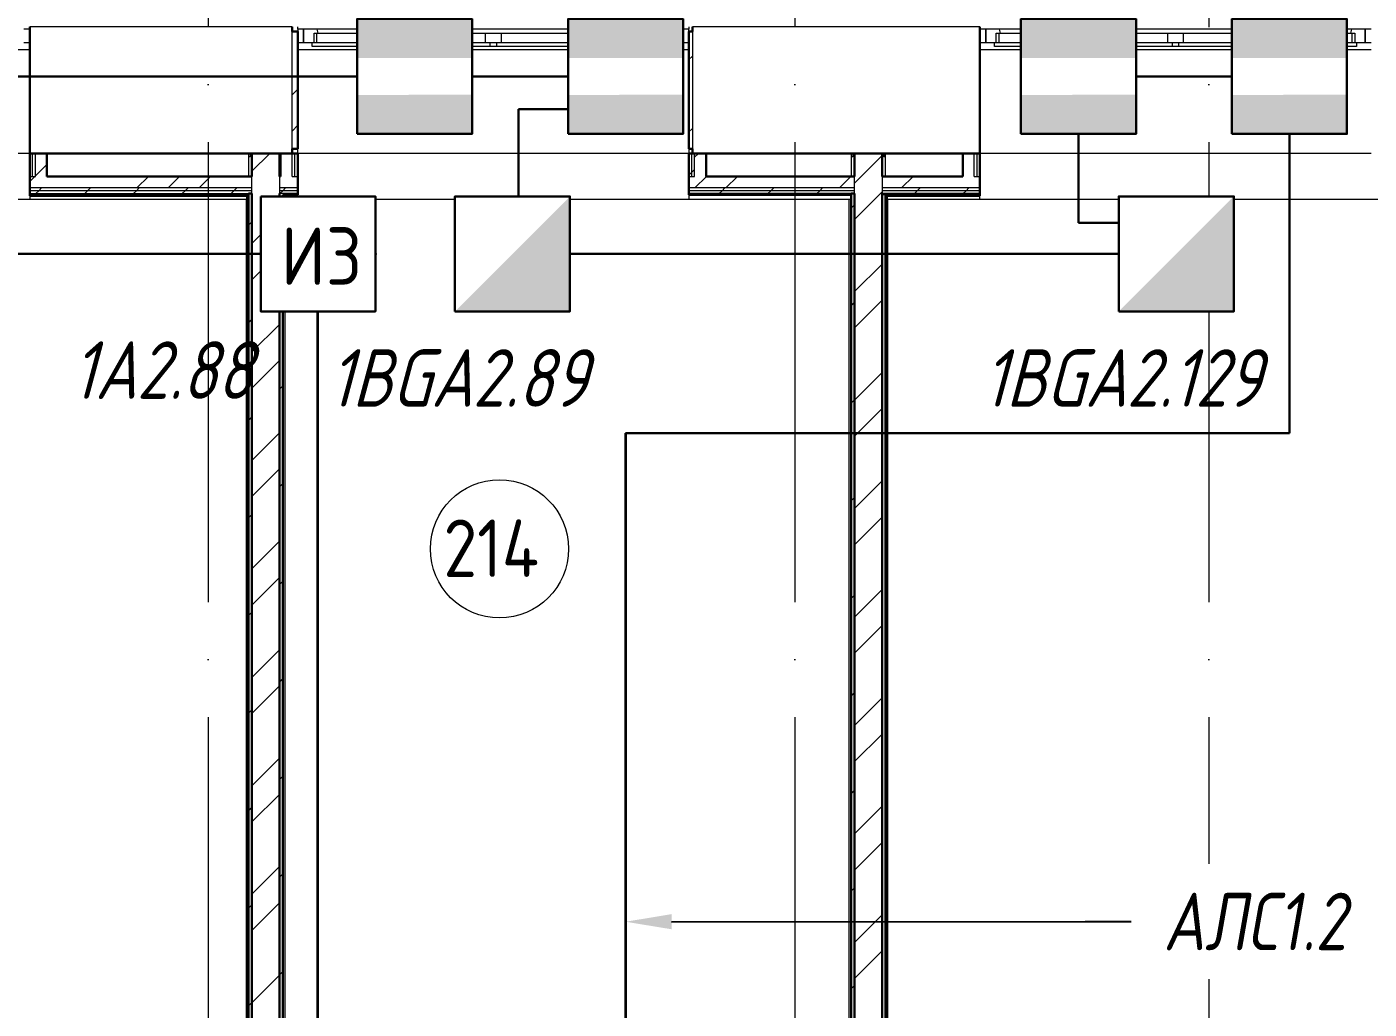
# Model space of a CAD drawing. Header units: millimetres. Extents: x -259793 to 1187961, y -549744 to 43070.
# Drawn here: x 132389 to 138223, y -7560 to -3289 of the extents above; entities that cross this region are included whole.
import ezdxf
from ezdxf import colors
from ezdxf.entities.mleader import LeaderData, LeaderLine
from ezdxf.enums import TextEntityAlignment as Align
from ezdxf.math import Vec2, Vec3

# ---------------------------------------------------------------- set-up
doc = ezdxf.new("R2010")
doc.units = ezdxf.units.MM
doc.linetypes.add('ADSK_Линия сетки', pattern=[25, 20, -2.5, 0, -2.5])
for name, color, linetype, lineweight in [('_ Окна', 7, 'Continuous', 9), ('E-Безопасность-G', 153, 'Continuous', 35), ('RC-Выноски', 7, 'Continuous', 0), ('RC-Извещатели_охранные', 5, 'Continuous', 30), ('RC-Линии_связи-Адресные', 5, 'Continuous', 30), ('RC-Прочее_оборудование', 5, 'Continuous', 30), ('лс', 5, 'Continuous', 30), ('Марки помещений', 252, 'Continuous', 20), ('Ограждение', 252, 'Continuous', 9), ('Окна', 252, 'Continuous', 9), ('Оси', 252, 'Continuous', 9), ('Стены внутренние', 7, 'Continuous', 18), ('Стены наружные', 7, 'Continuous', 18), ('Стены штриховка', 7, 'Continuous', 9)]:
    doc.layers.add(name, color=color, linetype=linetype, lineweight=lineweight)
doc.layers.add('RC-Позиционные_обозначения', color=7, linetype='Continuous')
doc.styles.add('GOST Common_2', font='', dxfattribs={"width": 0.9, "height": 250})
doc.styles.add('ISOCPEUR', font='isocpeur.ttf', dxfattribs={"width": 0.9, "height": 350})
doc.styles.add('RubezhCAD', font='', dxfattribs={"oblique": 10})
doc.styles.get("Standard").update_dxf_attribs({"font": ''})
doc.styles.get('GOST Common_2').set_extended_font_data('GOST type B')
doc.styles.get('RubezhCAD').set_extended_font_data('GOST type A')
doc.styles.get('Standard').set_extended_font_data('GOST type B')

# ---------------------------------------------------------------- blocks, each defined once
blk = doc.blocks.new('RC-UGO-IOZ-02')
at = {"layer": 'RC-Извещатели_охранные'}
blk.add_attdef('PSTN', text='', height=2.5, dxfattribs=at).set_placement((0.977, 2.603), align=Align.BOTTOM_LEFT)
blk.add_wipeout([(2.5, -2.5), (2.5, 2.5), (-2.5, 2.5), (-2.5, -2.5)]).dxf.layer = 'RC-Извещатели_охранные'
blk.add_wipeout([(-2.5, -2.5), (-2.5, 2.5), (2.5, 2.5), (2.5, -2.5)]).dxf.layer = 'RC-Извещатели_охранные'
h = blk.add_hatch(color=256, dxfattribs=at)
h.dxf.hatch_style = 1
h.paths.add_polyline_path([(2.5, -2.5), (2.5, 2.5), (0, 0), (-2.5, -2.5)])
blk.add_lwpolyline([(-2.5, -2.5), (2.5, -2.5), (2.5, 2.5), (-2.5, 2.5)], close=True, dxfattribs=at)
blk = doc.blocks.new('RC-UGO-IOM-02')
at = {"layer": 'RC-Извещатели_охранные'}
blk.add_point((0, 0), dxfattribs=at)
blk.add_attdef('PSTN', text='', height=2.5, dxfattribs=at).set_placement((0.977, 2.603), align=Align.BOTTOM_LEFT)
blk.add_wipeout([(2.5, -2.5), (2.5, 2.5), (-2.5, 2.5), (-2.5, -2.5)]).dxf.layer = 'RC-Извещатели_охранные'
blk.add_wipeout([(-2.5, -2.5), (-2.5, 2.5), (2.5, 2.5), (2.5, -2.5)]).dxf.layer = 'RC-Извещатели_охранные'
h = blk.add_hatch(color=256, dxfattribs=at)
h.dxf.hatch_style = 1
h.paths.add_polyline_path([(2.5, 0.8), (2.5, 2.506), (-2.5, 2.499), (-2.5, 0.8)])
h = blk.add_hatch(color=256, dxfattribs=at)
h.dxf.hatch_style = 1
h.paths.add_polyline_path([(2.5, -2.5), (2.5, -0.794), (-2.5, -0.801), (-2.5, -2.5)])
blk.add_lwpolyline([(-2.5, -2.5), (2.5, -2.5), (2.5, 2.5), (-2.5, 2.5)], close=True, dxfattribs=at)
blk = doc.blocks.new('RC-UGO-IZ-01')
at = {"layer": 'RC-Прочее_оборудование'}
blk.add_point((2.5, 0), dxfattribs=at)
blk.add_attdef('PSTN', text='', height=2.5, dxfattribs=at).set_placement((5.664, 2.581), align=Align.BOTTOM_CENTER)
blk.add_wipeout([(2.493, -2.499), (-2.493, -2.499), (-2.493, 2.499), (2.493, 2.499)]).dxf.layer = 'RC-Прочее_оборудование'
blk.add_wipeout([(-2.493, -2.499), (-2.493, 2.499), (2.493, 2.499), (2.493, -2.499)]).dxf.layer = 'RC-Прочее_оборудование'
blk.add_lwpolyline([(-2.493, 2.499), (2.493, 2.499), (2.493, -2.499), (-2.493, -2.499), (-2.493, 2.499)], close=True, dxfattribs=at)
blk.add_lwpolyline([(-2.493, 2.499), (-2.487, 2.499)], dxfattribs=at)
blk.add_lwpolyline([(-2.493, 2.499), (-2.487, 2.499)], dxfattribs=at)
at = {"layer": 'RC-Прочее_оборудование', "ltscale": 100, "style": 'ISOCPEUR', "width": 0.9}
blk.add_text('ИЗ', height=2.5, dxfattribs=at).set_placement((0.145, -0.085), align=Align.MIDDLE)
blk = doc.blocks.new('2 этаж')
at = {"layer": '_ Окна', "color": 251, "true_color": 0x636466}
for p, q in [((132401, -3299.3), (132376, -3299.3)), ((133591, -3299.3), (133566, -3299.3)), ((133566, -3299.3), (133566, -3309.3)), ((133591, -3357.3), (133591, -3299.3)), ((135266, -3299.3), (135241, -3299.3)), ((135241, -3299.3), (135241, -3357.3)), ((135266, -3309.3), (135266, -3299.3)), ((136556, -3299.3), (136531, -3299.3)), ((136556, -3357.3), (136556, -3299.3)), ((138231, -3299.3), (138206, -3299.3)), ((138206, -3299.3), (138206, -3357.3)), ((132376, -3357.3), (132401, -3357.3)), ((133566, -3357.3), (133591, -3357.3)), ((135241, -3357.3), (135266, -3357.3)), ((136531, -3357.3), (136556, -3357.3)), ((138206, -3357.3), (138231, -3357.3))]:
    blk.add_line(p, q, dxfattribs=at)
at = {"layer": '_ Окна', "color": 251, "lineweight": 18, "true_color": 0x636466}
for p, q in [((133650.5, -3299.3), (133591, -3299.3)), ((133591, -3299.3), (133591, -3357.3)), ((133637, -3357.3), (133637, -3316.3)), ((133637, -3316.3), (133649, -3316.3)), ((133655, -3316.3), (133650.5, -3299.3)), ((135181.6, -3299.3), (135177, -3316.3)), ((135241, -3299.3), (135181.6, -3299.3)), ((135183, -3316.3), (135195, -3316.3)), ((135195, -3316.3), (135195, -3357.3)), ((135241, -3357.3), (135241, -3299.3)), ((136615.5, -3299.3), (136556, -3299.3)), ((136556, -3299.3), (136556, -3357.3)), ((136602, -3357.3), (136602, -3316.3)), ((136602, -3316.3), (136614, -3316.3)), ((136620, -3316.3), (136615.5, -3299.3)), ((138146.6, -3299.3), (138142, -3316.3)), ((138206, -3299.3), (138146.6, -3299.3)), ((138148, -3316.3), (138160, -3316.3)), ((138160, -3316.3), (138160, -3357.3)), ((138206, -3357.3), (138206, -3299.3)), ((133591, -3357.3), (133629, -3357.3)), ((135203, -3357.3), (135241, -3357.3)), ((136556, -3357.3), (136594, -3357.3)), ((138168, -3357.3), (138206, -3357.3))]:
    blk.add_line(p, q, dxfattribs=at)
at = {"layer": 'Марки помещений', "color": 251, "true_color": 0x636466}
blk.add_circle((134442.7, -5558.6), 300, dxfattribs=at)
at = {"layer": 'Ограждение', "color": 251, "true_color": 0x636466}
for p, q in [((132401, -3389.3), (130701, -3389.3)), ((135266, -3389.3), (133566, -3389.3)), ((138231, -3389.3), (136531, -3389.3)), ((132401, -3839.3), (130701, -3839.3)), ((133351.3, -3839.3), (133351.3, -3939.3)), ((133566, -3839.3), (133566, -3819.3)), ((135266, -3839.3), (133566, -3839.3)), ((135266, -3819.3), (135266, -3839.3)), ((135971, -3839.3), (135971, -3939.3)), ((136121, -3939.3), (136121, -3839.3)), ((138231, -3839.3), (136531, -3839.3)), ((132401, -4024.3), (132401, -4039.3)), ((133566, -4039.3), (133566, -4019.3)), ((135266, -4019.3), (135266, -4039.3)), ((136531, -4039.3), (136531, -4024.3)), ((133346.3, -4039.3), (125501, -4039.3)), ((132401, -4039.3), (130701, -4039.3)), ((133341.3, -4039.3), (133341.3, -9819.3)), ((135971, -4039.3), (133501.3, -4039.3)), ((133511.3, -9819.3), (133511.3, -4039.3)), ((135266, -4039.3), (133566, -4039.3)), ((135961, -4039.3), (135961, -9174.3)), ((143461, -4039.3), (136126, -4039.3)), ((136131, -9819.3), (136131, -4039.3)), ((138231, -4039.3), (136531, -4039.3))]:
    blk.add_line(p, q, dxfattribs=at)
at = {"layer": 'Окна', "color": 251, "true_color": 0x636466}
for p, q in [((133649, -3316.3), (134381, -3316.3)), ((133649, -3357.3), (133649, -3316.3)), ((135181.6, -3299.3), (133650.5, -3299.3)), ((134381, -3316.3), (134451, -3316.3)), ((134381, -3316.3), (134381, -3357.3)), ((134451, -3316.3), (135183, -3316.3)), ((134451, -3357.3), (134451, -3316.3)), ((135183, -3316.3), (135183, -3357.3)), ((136614, -3316.3), (137346, -3316.3)), ((136614, -3357.3), (136614, -3316.3)), ((138146.6, -3299.3), (136615.5, -3299.3)), ((137346, -3316.3), (137416, -3316.3)), ((137346, -3316.3), (137346, -3357.3)), ((137416, -3316.3), (138148, -3316.3)), ((137416, -3357.3), (137416, -3316.3)), ((138148, -3316.3), (138148, -3357.3)), ((133629, -3357.3), (134401, -3357.3)), ((133629, -3374.3), (133629, -3357.3)), ((134401, -3374.3), (133629, -3374.3)), ((134401, -3357.3), (134431, -3357.3)), ((134401, -3357.3), (134401, -3374.3)), ((134431, -3374.3), (134401, -3374.3)), ((134431, -3357.3), (135203, -3357.3)), ((134431, -3374.3), (134431, -3357.3)), ((135203, -3374.3), (134431, -3374.3)), ((135203, -3357.3), (135203, -3374.3)), ((136594, -3357.3), (137366, -3357.3)), ((136594, -3374.3), (136594, -3357.3)), ((137366, -3374.3), (136594, -3374.3)), ((137366, -3357.3), (137396, -3357.3)), ((137366, -3357.3), (137366, -3374.3)), ((137396, -3374.3), (137366, -3374.3)), ((137396, -3357.3), (138168, -3357.3)), ((137396, -3374.3), (137396, -3357.3)), ((138168, -3374.3), (137396, -3374.3)), ((138168, -3357.3), (138168, -3374.3))]:
    blk.add_line(p, q, dxfattribs=at)
at = {"layer": 'Оси', "color": 251, "linetype": 'ADSK_Линия сетки', "ltscale": 100, "true_color": 0x636466}
for p, q in [((133176, 33711.4), (133176, -32265.4)), ((135726, 33711.4), (135726, -32265.4)), ((137526, 33711.4), (137526, -32265.4)), ((170543.3, -3839.3), (93565.9, -3839.3))]:
    blk.add_line(p, q, dxfattribs=at)
at = {"layer": 'Стены внутренние', "color": 251, "lineweight": 30, "true_color": 0x636466}
for p, q in [((132401, -3289.3), (132401, -3839.3)), ((133541, -3309.3), (133541, -3289.3)), ((135281, -3289.3), (135281, -3309.3)), ((136531, -3839.3), (136531, -3289.3)), ((132476, -3839.3), (133491, -3839.3)), ((133541, -3839.3), (133541, -3819.3)), ((135281, -3819.3), (135281, -3839.3)), ((135341, -3839.3), (135986, -3839.3)), ((136106, -3839.3), (136456, -3839.3))]:
    blk.add_line(p, q, dxfattribs=at)
at = {"layer": 'Стены внутренние', "color": 251, "true_color": 0x636466}
for p, q in [((133541, -3289.3), (132401, -3289.3)), ((133541, -3819.3), (133541, -3309.3)), ((133566, -3299.3), (133566, -3289.3)), ((135266, -3289.3), (135266, -3299.3)), ((136531, -3289.3), (135281, -3289.3)), ((135281, -3309.3), (135281, -3819.3))]:
    blk.add_line(p, q, dxfattribs=at)
at = {"layer": 'Стены наружные', "color": 251, "lineweight": 30, "true_color": 0x636466}
for p, q in [((133566, -3309.3), (133541, -3309.3)), ((133566, -3819.3), (133566, -3309.3)), ((135281, -3309.3), (135266, -3309.3)), ((135266, -3309.3), (135266, -3819.3)), ((132401, -3839.3), (132401, -4024.3)), ((132476, -3839.3), (132401, -3839.3)), ((132476, -3939.3), (132476, -3839.3)), ((133366.3, -3839.3), (133366.3, -3939.3)), ((133486.3, -3939.3), (133486.3, -3839.3)), ((133491, -3839.3), (133491, -3939.3)), ((133566, -3839.3), (133491, -3839.3)), ((133541, -3819.3), (133566, -3819.3)), ((133566, -4019.3), (133566, -3839.3)), ((135266, -3819.3), (135281, -3819.3)), ((135266, -3839.3), (135266, -4019.3)), ((135341, -3839.3), (135266, -3839.3)), ((135341, -3939.3), (135341, -3839.3)), ((135986, -3839.3), (135986, -3939.3)), ((136106, -3839.3), (135986, -3839.3)), ((136106, -3939.3), (136106, -3839.3)), ((136456, -3839.3), (136456, -3939.3)), ((136531, -3839.3), (136456, -3839.3)), ((136531, -4024.3), (136531, -3839.3)), ((133366.3, -3939.3), (132476, -3939.3)), ((133491, -3939.3), (133486.3, -3939.3)), ((135986, -3939.3), (135341, -3939.3)), ((136456, -3939.3), (136106, -3939.3)), ((132401, -4024.3), (133346.3, -4024.3)), ((133346.3, -4024.3), (133346.3, -9824.3)), ((133366.3, -4014.3), (133351.3, -4014.3)), ((133351.3, -4019.3), (133351.3, -9829.3)), ((133366.3, -4014.3), (133366.3, -9844.3)), ((133486.3, -9844.3), (133486.3, -4014.3)), ((133501.3, -4019.3), (133566, -4019.3)), ((133501.3, -9829.3), (133501.3, -4019.3)), ((135266, -4019.3), (135971, -4019.3)), ((135986, -4014.3), (135971, -4014.3)), ((135971, -4019.3), (135971, -9184.3)), ((135986, -4014.3), (135986, -9199.3)), ((136106, -4014.3), (136106, -9844.3)), ((136121, -4019.3), (136126, -4019.3)), ((136121, -9829.3), (136121, -4019.3)), ((136126, -9824.3), (136126, -4024.3)), ((136126, -4024.3), (136531, -4024.3))]:
    blk.add_line(p, q, dxfattribs=at)
at = {"layer": 'Стены наружные', "color": 251, "linetype": 'Continuous', "lineweight": 9, "true_color": 0x636466}
for p, q in [((135266, -3431.7), (135281, -3416.7)), ((133541, -3585.1), (133566, -3560.1)), ((133541, -3742.3), (133566, -3717.3)), ((135266, -3746), (135281, -3731)), ((133366.3, -3917), (133444, -3839.3)), ((135291, -3855.5), (135307.2, -3839.3)), ((135986, -3968.9), (136106, -3848.9)), ((132426, -3937), (132476, -3887)), ((135278.5, -3921.2), (135291, -3908.7)), ((132401, -3962), (132423.8, -3939.3)), ((132867.2, -3989.3), (132917.2, -3939.3)), ((133002.2, -3989.3), (133052.2, -3939.3)), ((133137.1, -3989.3), (133187.1, -3939.3)), ((133563.4, -3939.3), (133566, -3936.7)), ((135266, -3933.7), (135278.5, -3921.2)), ((135292.1, -3989.3), (135342.1, -3939.3)), ((135427.1, -3989.3), (135477.1, -3939.3)), ((135920.5, -3989.3), (135970.5, -3939.3)), ((136190.4, -3989.3), (136240.4, -3939.3)), ((132417.8, -4024.3), (132422.8, -4019.3)), ((132427.8, -4014.3), (132440.3, -4001.8)), ((132440.3, -4001.8), (132452.8, -3989.3)), ((132488.5, -4024.3), (132493.5, -4019.3)), ((132559.2, -4024.3), (132564.2, -4019.3)), ((132629.9, -4024.3), (132634.9, -4019.3)), ((132634.9, -4019.3), (132639.9, -4014.3)), ((132639.9, -4014.3), (132652.4, -4001.8)), ((132652.4, -4001.8), (132664.9, -3989.3)), ((132700.6, -4024.3), (132705.6, -4019.3)), ((132771.3, -4024.3), (132776.3, -4019.3)), ((132842, -4024.3), (132847, -4019.3)), ((132852, -4014.3), (132864.5, -4001.8)), ((132864.5, -4001.8), (132877, -3989.3)), ((132912.7, -4024.3), (132917.7, -4019.3)), ((132983.4, -4024.3), (132988.4, -4019.3)), ((133054.2, -4024.3), (133059.2, -4019.3)), ((133059.2, -4019.3), (133064.2, -4014.3)), ((133064.2, -4014.3), (133076.7, -4001.8)), ((133076.7, -4001.8), (133089.2, -3989.3)), ((133124.9, -4024.3), (133129.9, -4019.3)), ((133195.6, -4024.3), (133200.6, -4019.3)), ((133266.3, -4024.3), (133271.3, -4019.3)), ((133276.3, -4014.3), (133288.8, -4001.8)), ((133288.8, -4001.8), (133301.3, -3989.3)), ((133337, -4024.3), (133342, -4019.3)), ((133486.3, -4016.3), (133488.4, -4014.3)), ((133488.4, -4014.3), (133500.9, -4001.8)), ((133500.9, -4001.8), (133513.4, -3989.3)), ((135397.6, -4014.3), (135410.1, -4001.8)), ((135410.1, -4001.8), (135422.6, -3989.3)), ((135604.7, -4019.3), (135609.7, -4014.3)), ((135609.7, -4014.3), (135622.2, -4001.8)), ((135622.2, -4001.8), (135634.7, -3989.3)), ((135821.9, -4014.3), (135834.4, -4001.8)), ((135834.4, -4001.8), (135846.9, -3989.3)), ((135986, -4126.1), (136106, -4006.1)), ((136165.4, -4024.3), (136170.4, -4019.3)), ((136236.1, -4024.3), (136241.1, -4019.3)), ((136246.1, -4014.3), (136258.6, -4001.8)), ((136258.6, -4001.8), (136271.1, -3989.3)), ((136306.8, -4024.3), (136311.8, -4019.3)), ((136377.6, -4024.3), (136382.6, -4019.3)), ((136448.3, -4024.3), (136453.3, -4019.3)), ((136453.3, -4019.3), (136458.3, -4014.3)), ((136458.3, -4014.3), (136470.8, -4001.8)), ((136470.8, -4001.8), (136483.3, -3989.3)), ((136519, -4024.3), (136524, -4019.3)), ((133346.3, -4085.6), (133351.3, -4080.6)), ((135971, -4077.3), (135986, -4062.3)), ((136121, -4068.7), (136126, -4063.7)), ((133351.3, -4151.3), (133366.3, -4136.3)), ((133366.3, -4231.3), (133486.3, -4111.3)), ((136121, -4139.4), (136126, -4134.4)), ((133346.3, -4156.3), (133351.3, -4151.3)), ((133346.3, -4227), (133351.3, -4222)), ((136121, -4210.1), (136126, -4205.1)), ((133346.3, -4297.8), (133351.3, -4292.8)), ((133366.3, -4388.4), (133486.3, -4268.4)), ((136121, -4280.8), (136126, -4275.8)), ((133346.3, -4368.5), (133351.3, -4363.5)), ((135986, -4440.4), (136106, -4320.4)), ((136121, -4351.5), (136126, -4346.5)), ((133486.3, -4440.6), (133501.3, -4425.6)), ((136121, -4422.2), (136126, -4417.2)), ((133346.3, -4439.2), (133351.3, -4434.2)), ((135971, -4501.5), (135986, -4486.5)), ((135986, -4597.5), (136106, -4477.5)), ((136121, -4492.9), (136126, -4487.9)), ((133346.3, -4509.9), (133351.3, -4504.9)), ((133346.3, -4580.6), (133351.3, -4575.6)), ((133351.3, -4575.6), (133366.3, -4560.6)), ((133366.3, -4702.7), (133486.3, -4582.7)), ((136121, -4563.6), (136126, -4558.6)), ((133346.3, -4651.3), (133351.3, -4646.3)), ((136121, -4634.4), (136126, -4629.4)), ((133346.3, -4722), (133351.3, -4717)), ((136121, -4705.1), (136126, -4700.1)), ((133366.3, -4859.9), (133486.3, -4739.9)), ((136121, -4775.8), (136126, -4770.8)), ((133346.3, -4792.7), (133351.3, -4787.7)), ((135986, -4911.8), (136106, -4791.8)), ((136121, -4846.5), (136126, -4841.5)), ((133346.3, -4863.4), (133351.3, -4858.4)), ((133486.3, -4864.9), (133501.3, -4849.9)), ((133346.3, -4934.2), (133351.3, -4929.2)), ((135971, -4925.8), (135986, -4910.8)), ((135986, -5069), (136106, -4949)), ((136121, -4917.2), (136126, -4912.2)), ((133346.3, -5004.9), (133351.3, -4999.9)), ((133351.3, -4999.9), (133366.3, -4984.9)), ((136121, -4987.9), (136126, -4982.9)), ((133346.3, -5075.6), (133351.3, -5070.6)), ((133366.3, -5174.2), (133486.3, -5054.2)), ((136121, -5058.6), (136126, -5053.6)), ((136121, -5129.3), (136126, -5124.3)), ((133346.3, -5146.3), (133351.3, -5141.3)), ((133346.3, -5217), (133351.3, -5212)), ((133366.3, -5331.3), (133486.3, -5211.3)), ((136121, -5200), (136126, -5195)), ((133346.3, -5287.7), (133351.3, -5282.7)), ((133486.3, -5289.1), (133501.3, -5274.1)), ((135986, -5383.3), (136106, -5263.3)), ((136121, -5270.8), (136126, -5265.8)), ((133346.3, -5358.4), (133351.3, -5353.4)), ((135971, -5350), (135986, -5335)), ((136121, -5341.5), (136126, -5336.5)), ((133346.3, -5429.1), (133351.3, -5424.1)), ((133351.3, -5424.1), (133366.3, -5409.1)), ((135986, -5540.5), (136106, -5420.5)), ((136121, -5412.2), (136126, -5407.2)), ((136121, -5482.9), (136126, -5477.9)), ((133346.3, -5499.8), (133351.3, -5494.8)), ((133366.3, -5645.7), (133486.3, -5525.7)), ((133346.3, -5570.5), (133351.3, -5565.5)), ((136121, -5553.6), (136126, -5548.6)), ((133346.3, -5641.3), (133351.3, -5636.3)), ((136121, -5624.3), (136126, -5619.3)), ((133346.3, -5712), (133351.3, -5707)), ((133366.3, -5802.8), (133486.3, -5682.8)), ((133486.3, -5713.4), (133501.3, -5698.4)), ((136121, -5695), (136126, -5690)), ((135971, -5774.3), (135986, -5759.3)), ((135986, -5854.8), (136106, -5734.8)), ((136121, -5765.7), (136126, -5760.7)), ((133346.3, -5782.7), (133351.3, -5777.7)), ((133351.3, -5848.4), (133366.3, -5833.4)), ((136121, -5836.4), (136126, -5831.4)), ((133346.3, -5853.4), (133351.3, -5848.4)), ((135986, -6011.9), (136106, -5891.9)), ((133346.3, -5924.1), (133351.3, -5919.1)), ((136121, -5907.2), (136126, -5902.2)), ((133346.3, -5994.8), (133351.3, -5989.8)), ((133366.3, -6117.1), (133486.3, -5997.1)), ((136121, -5977.9), (136126, -5972.9)), ((133346.3, -6065.5), (133351.3, -6060.5)), ((136121, -6048.6), (136126, -6043.6)), ((133486.3, -6137.7), (133501.3, -6122.7)), ((136121, -6119.3), (136126, -6114.3)), ((133346.3, -6136.2), (133351.3, -6131.2)), ((133366.3, -6274.3), (133486.3, -6154.3)), ((135971, -6198.6), (135986, -6183.6)), ((133346.3, -6206.9), (133351.3, -6201.9)), ((135986, -6326.2), (136106, -6206.2)), ((136121, -6190), (136126, -6185)), ((133346.3, -6277.7), (133351.3, -6272.7)), ((133351.3, -6272.7), (133366.3, -6257.7)), ((136121, -6260.7), (136126, -6255.7)), ((133346.3, -6348.4), (133351.3, -6343.4)), ((136121, -6331.4), (136126, -6326.4)), ((133346.3, -6419.1), (133351.3, -6414.1)), ((135986, -6483.4), (136106, -6363.4)), ((136121, -6402.1), (136126, -6397.1)), ((133366.3, -6588.6), (133486.3, -6468.6)), ((136121, -6472.8), (136126, -6467.8)), ((133346.3, -6489.8), (133351.3, -6484.8)), ((133346.3, -6560.5), (133351.3, -6555.5)), ((133486.3, -6561.9), (133501.3, -6546.9)), ((136121, -6543.5), (136126, -6538.5)), ((133346.3, -6631.2), (133351.3, -6626.2)), ((133366.3, -6745.7), (133486.3, -6625.7)), ((135971, -6622.8), (135986, -6607.8)), ((136121, -6614.3), (136126, -6609.3)), ((133346.3, -6701.9), (133351.3, -6696.9)), ((133351.3, -6696.9), (133366.3, -6681.9)), ((135986, -6797.7), (136106, -6677.7)), ((136121, -6685), (136126, -6680)), ((136121, -6755.7), (136126, -6750.7)), ((133346.3, -6772.6), (133351.3, -6767.6)), ((136121, -6826.4), (136126, -6821.4)), ((133346.3, -6843.3), (133351.3, -6838.3)), ((135986, -6954.8), (136106, -6834.8)), ((133346.3, -6914.1), (133351.3, -6909.1)), ((133366.3, -7060), (133486.3, -6940)), ((136121, -6897.1), (136126, -6892.1)), ((133346.3, -6984.8), (133351.3, -6979.8)), ((133486.3, -6986.2), (133501.3, -6971.2)), ((136121, -6967.8), (136126, -6962.8)), ((133346.3, -7055.5), (133351.3, -7050.5)), ((135971, -7047.1), (135986, -7032.1)), ((136121, -7038.5), (136126, -7033.5)), ((133351.3, -7121.2), (133366.3, -7106.2)), ((133366.3, -7217.2), (133486.3, -7097.2)), ((136121, -7109.2), (136126, -7104.2)), ((133346.3, -7126.2), (133351.3, -7121.2)), ((135986, -7269.2), (136106, -7149.2)), ((136121, -7179.9), (136126, -7174.9)), ((133346.3, -7196.9), (133351.3, -7191.9)), ((133346.3, -7267.6), (133351.3, -7262.6)), ((136121, -7250.7), (136126, -7245.7)), ((133346.3, -7338.3), (133351.3, -7333.3)), ((135986, -7426.3), (136106, -7306.3)), ((136121, -7321.4), (136126, -7316.4)), ((133346.3, -7409), (133351.3, -7404)), ((133486.3, -7410.4), (133501.3, -7395.4)), ((136121, -7392.1), (136126, -7387.1)), ((133366.3, -7531.5), (133486.3, -7411.5)), ((135971, -7471.4), (135986, -7456.4)), ((136121, -7462.8), (136126, -7457.8)), ((133346.3, -7479.7), (133351.3, -7474.7)), ((133346.3, -7550.4), (133351.3, -7545.4)), ((133351.3, -7545.4), (133366.3, -7530.4)), ((136121, -7533.5), (136126, -7528.5))]:
    blk.add_line(p, q, dxfattribs=at)
at = {"layer": 'Стены наружные', "color": 251, "true_color": 0x636466}
for p, q in [((133358.8, -3839.3), (133358.8, -3854.3)), ((135978.5, -3839.3), (135978.5, -3854.3)), ((136113.5, -3839.3), (136113.5, -3854.3)), ((133358.8, -3854.3), (133351.3, -3854.3)), ((135978.5, -3854.3), (135971, -3854.3)), ((136121, -3854.3), (136113.5, -3854.3))]:
    blk.add_line(p, q, dxfattribs=at)
at = {"layer": 'Стены штриховка', "color": 251, "true_color": 0x636466}
for p, q in [((132413.5, -3939.3), (132413.5, -3839.3)), ((132426, -3939.3), (132426, -3839.3)), ((133541, -3939.3), (133541, -3839.3)), ((133553.5, -3939.3), (133553.5, -3839.3)), ((135278.5, -3939.3), (135278.5, -3839.3)), ((135291, -3939.3), (135291, -3839.3)), ((136506, -3939.3), (136506, -3839.3)), ((136518.5, -3939.3), (136518.5, -3839.3)), ((132401, -3939.3), (132426, -3939.3)), ((133366.3, -4014.3), (133366.3, -3939.3)), ((133486.3, -3939.3), (133486.3, -4014.3)), ((133541, -3939.3), (133566, -3939.3)), ((135266, -3939.3), (135291, -3939.3)), ((135986, -4014.3), (135986, -3939.3)), ((136106, -3939.3), (136106, -4014.3)), ((136506, -3939.3), (136531, -3939.3)), ((133366.3, -3989.3), (132401, -3989.3)), ((133366.3, -4001.8), (132401, -4001.8)), ((132401, -4014.3), (133351.3, -4014.3)), ((132401, -4019.3), (133351.3, -4019.3)), ((133566, -3989.3), (133486.3, -3989.3)), ((133566, -4001.8), (133486.3, -4001.8)), ((133566, -4014.3), (133486.3, -4014.3)), ((135986, -3989.3), (135266, -3989.3)), ((135986, -4001.8), (135266, -4001.8)), ((135971, -4014.3), (135266, -4014.3)), ((136531, -3989.3), (136106, -3989.3)), ((136531, -4001.8), (136106, -4001.8)), ((136531, -4014.3), (136106, -4014.3)), ((136106, -4014.3), (136531, -4014.3)), ((136121, -4019.3), (136106, -4019.3)), ((136126, -4019.3), (136531, -4019.3))]:
    blk.add_line(p, q, dxfattribs=at)
at = {"layer": 'Марки помещений', "color": 251, "true_color": 0x636466, "style": 'GOST Common_2', "width": 0.9}
blk.add_text('214', height=250, dxfattribs=at).set_placement((134199.2, -5680.9))

msp = doc.modelspace()

# ---------------------------------------------------------------- linework, layer by layer
at = {"layer": 'RC-Линии_связи-Адресные'}
msp.add_line((137876.20541, -5055.3814), (134990.79258, -5055.3814), dxfattribs=at)

# ---------------------------------------------------------------- block references
msp.add_blockref('2 этаж', (0, 0))

# ---------------------------------------------------------------- next in the draw order: block references
at = {"layer": 'RC-Извещатели_охранные', "color": 1, "ltscale": 0.01}
ref = msp.add_blockref('RC-UGO-IOM-02', (132028.91061, -3505.03928), dxfattribs=dict(at, xscale=100, yscale=100, zscale=100))
ref.add_attrib('PSTN', '1BGB2.126', dxfattribs={"layer": 'RC-Позиционные_обозначения', "height": 250, "style": 'RubezhCAD', "oblique": 15}).set_placement((132206.80994, -3184.07398), align=Align.BOTTOM_CENTER)
ref = msp.add_blockref('RC-UGO-IOM-02', (134074.02728, -3505.03928), dxfattribs=dict(at, xscale=100, yscale=100, zscale=100))
ref.add_attrib('PSTN', '1BGB2.90', dxfattribs={"layer": 'RC-Позиционные_обозначения', "height": 250, "style": 'RubezhCAD', "oblique": 15}).set_placement((133893.69181, -3184.07398), align=Align.BOTTOM_CENTER)
ref = msp.add_blockref('RC-UGO-IOM-02', (134990.79258, -3505.03928), dxfattribs=dict(at, xscale=100, yscale=100, zscale=100))
ref.add_attrib('PSTN', '1BGB2.91', dxfattribs={"layer": 'RC-Позиционные_обозначения', "height": 250, "style": 'RubezhCAD', "oblique": 15}).set_placement((135168.6919, -3184.07398), align=Align.BOTTOM_CENTER)
ref = msp.add_blockref('RC-UGO-IOM-02', (136959.44012, -3505.03928), dxfattribs=dict(at, xscale=100, yscale=100, zscale=100))
ref.add_attrib('PSTN', '1BGB2.127', dxfattribs={"layer": 'RC-Позиционные_обозначения', "height": 250, "style": 'RubezhCAD', "oblique": 15}).set_placement((136779.10464, -3184.07398), align=Align.BOTTOM_CENTER)
ref = msp.add_blockref('RC-UGO-IOM-02', (137876.20541, -3505.03928), dxfattribs=dict(at, xscale=100, yscale=100, zscale=100))
ref.add_attrib('PSTN', '1BGB2.128', dxfattribs={"layer": 'RC-Позиционные_обозначения', "height": 250, "style": 'RubezhCAD', "oblique": 15}).set_placement((138198.20991, -3184.07398), align=Align.BOTTOM_CENTER)
ref = msp.add_blockref('RC-UGO-IOZ-02', (134499.1039, -4276.62951), dxfattribs=dict(at, xscale=100, yscale=100, zscale=100))
ref.add_attrib('PSTN', '1BGA2.89', dxfattribs={"layer": 'RC-Позиционные_обозначения', "height": 250, "style": 'RubezhCAD', "oblique": 15}).set_placement((134262.31528, -5015.6592), align=Align.BOTTOM_CENTER)
ref = msp.add_blockref('RC-UGO-IOZ-02', (137384.51673, -4276.62951), dxfattribs=dict(at, xscale=100, yscale=100, zscale=100))
ref.add_attrib('PSTN', '1BGA2.129', dxfattribs={"layer": 'RC-Позиционные_обозначения', "height": 250, "style": 'RubezhCAD', "oblique": 15}).set_placement((137147.72812, -5015.6592), align=Align.BOTTOM_CENTER)

# ---------------------------------------------------------------- next in the draw order: leaders
at = {"layer": 'RC-Выноски', "ltscale": 0.01}
ml = msp.add_multileader_mtext('Standard', dxfattribs=at)
ml.set_content('АЛС1.2', color=256, style='RubezhCAD')
ml.set_leader_properties()
ml.build(insert=Vec2(0, 0))
ml.multileader.update_dxf_attribs({"has_text_frame": 1, "text_right_attachment_type": 2, "dogleg_length": 2, "arrow_head_size": 200, "scale": 100})
ctx = ml.context
ctx.base_point, ctx.scale, ctx.char_height, ctx.arrow_head_size, ctx.landing_gap_size, ctx.plane_origin = Vec3(137188.85473, -7178.35669), 100, 250, 200, 100, Vec3(89622.77785, -193151.64634)
ctx.right_attachment, ctx.text_align_type = 2, 1
notes = []
notes.append((ctx, [(0, (1, 1, 0), (136988.85473, -7178.35669), (1, 0), 200, [(0, [(134990.79258, -7179.53459)], 0, [])])]))
ctx.mtext.insert, ctx.mtext.alignment, ctx.mtext.flow_direction = Vec3(137726.68648, -7053.35669), 2, 5
ctx.mtext.has_bg_fill, ctx.mtext.bg_color, ctx.mtext.bg_scale_factor, ctx.mtext.bg_transparency, ctx.mtext.use_window_bg_color = 1, -1027028792, 1.5, 0, 1
for ctx, leaders in notes:
    for number, flags, end, landing, length, lines in leaders:
        leader = LeaderData()
        leader.index, (leader.has_last_leader_line, leader.has_dogleg_vector, leader.attachment_direction) = number, flags
        leader.last_leader_point, leader.dogleg_vector, leader.dogleg_length = Vec3(end), Vec3(landing), length
        for number, points, colour, breaks in lines:
            line = LeaderLine()
            line.index, line.vertices, line.color, line.breaks = number, Vec3.list(points), colors.encode_raw_color(colour), breaks
            leader.lines.append(line)
        ctx.leaders.append(leader)

# ---------------------------------------------------------------- next in the draw order: linework, layer by layer
at = {"layer": 'E-Безопасность-G', "color": 5}
msp.add_lwpolyline([(134990.79258, -5055.3814), (134990.79258, -10711.09601), (147004.92294, -10711.09601), (147004.92294, -9593.56153), (147374.08035, -9593.56153)], dxfattribs=at)
at = {"layer": 'RC-Линии_связи-Адресные'}
for p, q in [((132278.91061, -3505.03928), (133824.02728, -3505.03928)), ((134740.79258, -3647.38745), (134525.02658, -3647.38745)), ((134525.02658, -3647.38745), (134525.02658, -4026.62951)), ((137876.20541, -3755.03928), (137876.20541, -5055.3814))]:
    msp.add_line(p, q, dxfattribs=at)
at = {"layer": 'лс'}
for p, q in [((136959.44012, -4141.25658), (136959.44012, -3755.03928)), ((137134.51673, -4141.25658), (136959.44012, -4141.25658)), ((134749.1039, -4276.62951), (137134.51673, -4276.62951))]:
    msp.add_line(p, q, dxfattribs=at)
for points in [[(134324.02728, -3505.03928), (134740.79258, -3505.03928)], [(137209.44012, -3505.03928), (137626.20541, -3505.03928)]]:
    msp.add_lwpolyline(points, dxfattribs=at)

# ---------------------------------------------------------------- next in the draw order: block references
at = {"layer": 'RC-Прочее_оборудование', "color": 1, "ltscale": 0.01}
ref = msp.add_blockref('RC-UGO-IZ-01', (133654.39706, -4276.62951), dxfattribs=dict(at, xscale=100, yscale=100, zscale=100))
ref.add_attrib('PSTN', '1A2.88', (132583.89954, -4906.45883), dxfattribs={"layer": 'RC-Позиционные_обозначения', "height": 250, "style": 'RubezhCAD', "oblique": 15})

# ---------------------------------------------------------------- next in the draw order: linework, layer by layer
at = {"layer": 'E-Безопасность-G', "color": 5}
msp.add_line((133653.54378, -10735.16463), (133653.54378, -4526.56203), dxfattribs=at)
at = {"layer": 'RC-Линии_связи-Адресные'}
msp.add_line((133405.11191, -4276.62951), (131787.22193, -4276.62951), dxfattribs=at)

doc.saveas('drawing.dxf')
